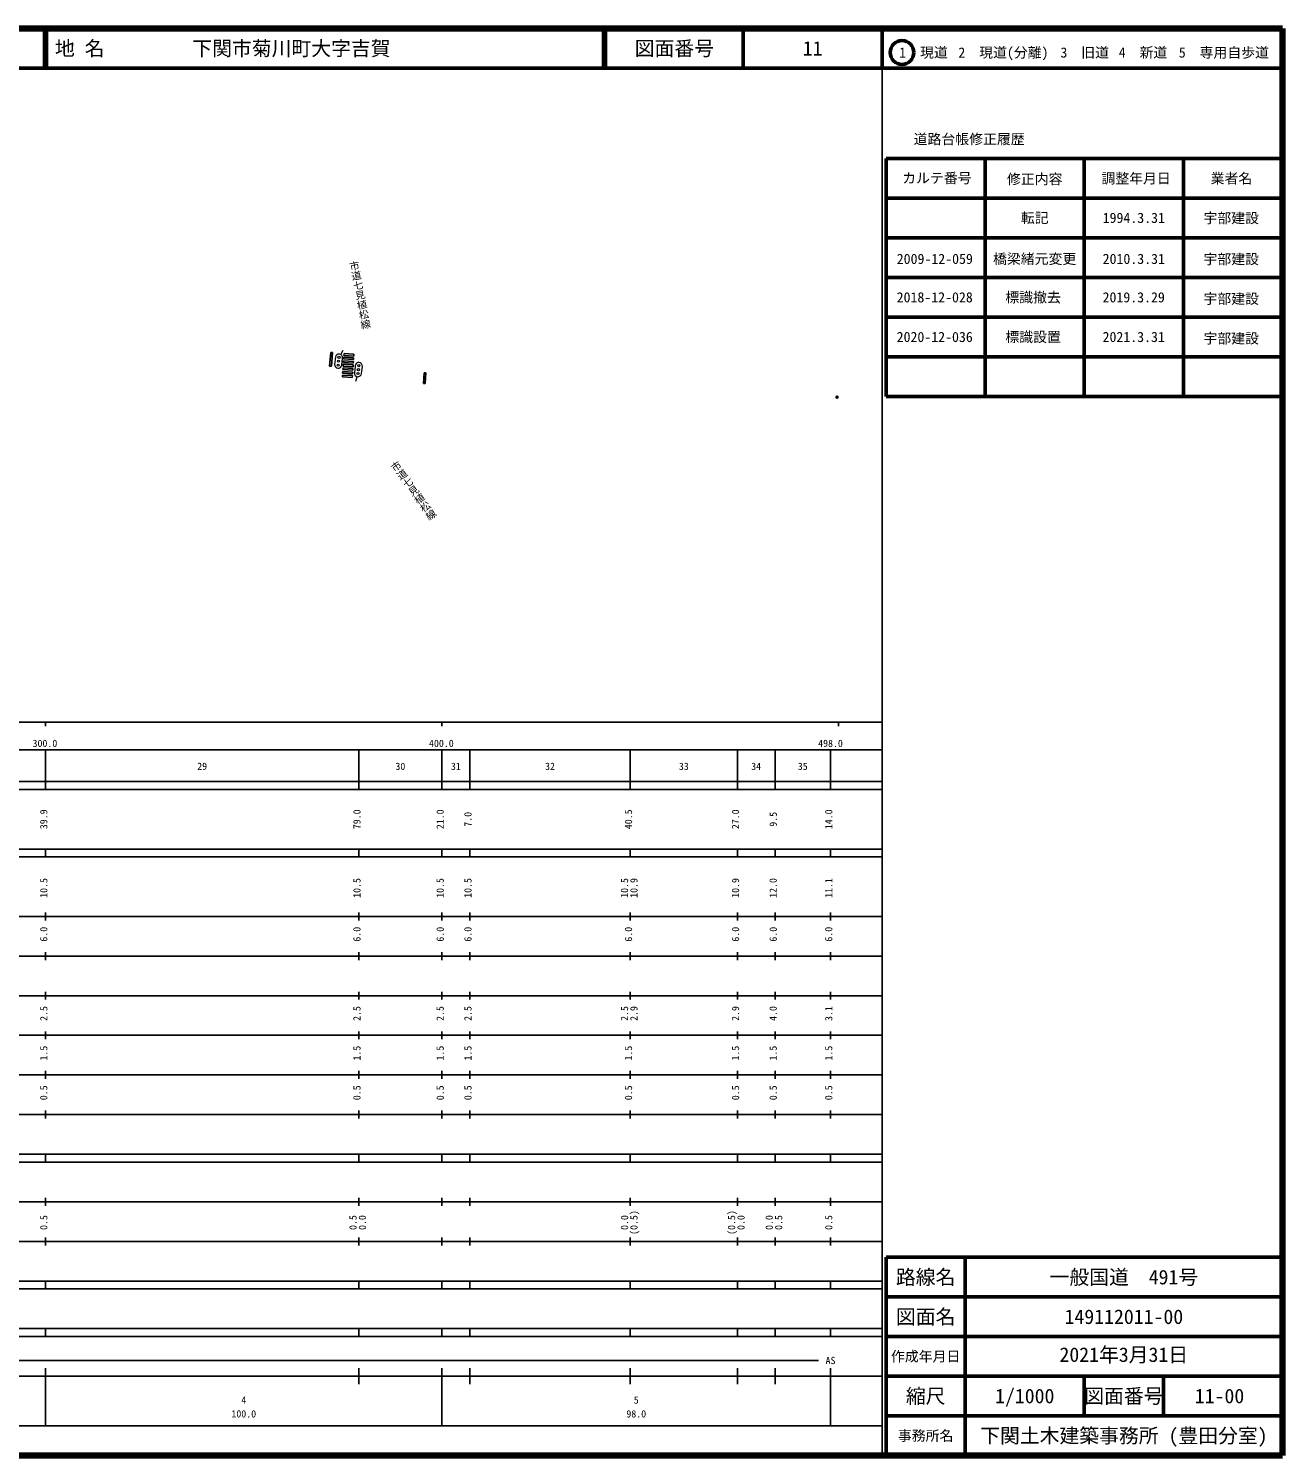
# Model space of a CAD drawing. Units: millimetres on the paper, with parts at other scales. Extents: x 40 to 680, y 20 to 380.
# Drawn here: x 363.7 to 680, y 20 to 380 of the extents above; entities that cross this region are included whole.
import ezdxf
from ezdxf.enums import TextEntityAlignment as Align

# ---------------------------------------------------------------- set-up
doc = ezdxf.new("R2010")
doc.units = ezdxf.units.MM
doc.header["$PDMODE"] = 32
doc.header["$PDSIZE"] = 0.5
for name, color, linetype, lineweight in [('M-BGD', 7, 'Continuous', 25), ('M-STR-HTXT', 7, 'Continuous', 13), ('M-STR-STRC', 7, 'Continuous', 25), ('M-TTL', 2, 'Continuous', 140), ('M-TTL-BAND', 7, 'Continuous', 25), ('M-TTL-FRAM', 2, 'Continuous', 50), ('M-TTL-LINE', 7, 'Continuous', 50), ('M-TTL-TXT', 7, 'Continuous', 50)]:
    doc.layers.add(name, color=color, linetype=linetype, lineweight=lineweight)
doc.layers.add('M-OTRS', color=6, linetype='Continuous')
doc.styles.add('@ＭＳ ゴシック', font='')
doc.styles.add('ＭＳ ゴシック', font='')
doc.styles.get('@ＭＳ ゴシック').set_extended_font_data('@MS Gothic')
doc.styles.get('ＭＳ ゴシック').set_extended_font_data('MS Gothic')

msp = doc.modelspace()

# ---------------------------------------------------------------- linework, layer by layer
at = {"layer": 'M-OTRS'}
msp.add_point((567.641, 286.988), dxfattribs=at)
at = {"layer": 'M-STR-HTXT'}
for p, q in [((441.116, 297.059), (440.909, 295.271)), ((443.018, 298.766), (442.371, 297.688)), ((442.697, 295.064), (442.904, 296.852)), ((446.126, 294.942), (445.919, 293.154)), ((446.253, 291.001), (446.642, 292.166)), ((447.707, 292.947), (447.914, 294.735))]:
    msp.add_line(p, q, dxfattribs=at)
for centre in [(441.792, 295.078), (441.907, 296.062), (442.021, 297.045), (446.802, 292.961), (446.916, 293.945), (447.03, 294.928)]:
    msp.add_circle(centre, 0.27, dxfattribs=at)
for centre, start, end in [((441.803, 295.168), 173.38127, 353.38127), ((442.01, 296.956), 353.38127, 173.38127), ((447.02, 294.839), 353.38127, 173.38127), ((446.813, 293.051), 173.38127, 353.38127)]:
    msp.add_arc(centre, 0.9, start, end, dxfattribs=at)
at = {"layer": 'M-STR-STRC'}
for p, q in [((439.644, 294.858), (439.923, 298.284)), ((440.371, 298.243), (439.923, 298.284)), ((440.092, 294.822), (440.371, 298.243)), ((443.069, 294.835), (443.1, 295.284)), ((443.1, 295.284), (445.595, 295.122)), ((443.131, 295.732), (443.162, 296.181)), ((443.131, 295.732), (445.626, 295.571)), ((443.162, 296.181), (445.656, 296.02)), ((443.193, 296.63), (443.223, 297.079)), ((443.193, 296.63), (445.687, 296.469)), ((443.223, 297.079), (445.718, 296.918)), ((443.254, 297.528), (443.285, 297.977)), ((443.254, 297.528), (445.749, 297.367)), ((443.285, 297.977), (445.78, 297.816)), ((445.656, 296.02), (445.626, 295.571)), ((445.718, 296.918), (445.687, 296.469)), ((445.78, 297.816), (445.749, 297.367)), ((439.644, 294.858), (440.092, 294.822)), ((442.915, 292.59), (442.884, 292.141)), ((442.884, 292.141), (445.379, 291.979)), ((442.915, 292.59), (445.41, 292.428)), ((442.977, 293.488), (442.946, 293.039)), ((442.946, 293.039), (445.441, 292.877)), ((442.977, 293.488), (445.472, 293.326)), ((443.038, 294.386), (443.008, 293.937)), ((443.008, 293.937), (445.502, 293.775)), ((443.038, 294.386), (445.533, 294.224)), ((443.069, 294.835), (445.564, 294.673)), ((445.41, 292.428), (445.379, 291.979)), ((445.472, 293.326), (445.441, 292.877)), ((445.533, 294.224), (445.502, 293.775)), ((445.595, 295.122), (445.564, 294.673)), ((463.482, 293.168), (463.311, 290.417)), ((463.482, 293.168), (463.929, 293.119)), ((463.929, 293.119), (463.761, 290.409)), ((463.311, 290.417), (463.761, 290.409))]:
    msp.add_line(p, q, dxfattribs=at)
at = {"layer": 'M-TTL'}
for p, q in [((680, 380), (40, 380)), ((680, 20), (680, 380)), ((40, 20), (680, 20))]:
    msp.add_line(p, q, dxfattribs=at)
at = {"layer": 'M-TTL-BAND'}
for p, q in [((579, 20), (579, 370)), ((40, 205), (579, 205)), ((368, 205), (368, 204)), ((468, 205), (468, 204)), ((568, 205), (568, 204)), ((68, 198), (579, 198)), ((368, 188), (368, 198)), ((447, 188), (447, 198)), ((468, 188), (468, 198)), ((475, 188), (475, 198)), ((515.5, 188), (515.5, 198)), ((542.5, 188), (542.5, 198)), ((552, 188), (552, 198)), ((566, 188), (566, 198)), ((40, 190), (579, 190)), ((40, 188), (579, 188)), ((40, 173), (579, 173)), ((368, 171), (368, 173)), ((447, 171), (447, 173)), ((468, 171), (468, 173)), ((475, 171), (475, 173)), ((515.5, 171), (515.5, 173)), ((542.5, 171), (542.5, 173)), ((552, 171), (552, 173)), ((566, 171), (566, 173)), ((40, 171), (579, 171)), ((40, 156), (579, 156)), ((368, 155), (368, 157)), ((447, 155), (447, 157)), ((468, 155), (468, 157)), ((475, 155), (475, 157)), ((515.5, 155), (515.5, 157)), ((542.5, 155), (542.5, 157)), ((552, 155), (552, 157)), ((566, 155), (566, 157)), ((46, 146), (579, 146)), ((368, 145), (368, 147)), ((447, 145), (447, 147)), ((468, 145), (468, 147)), ((475, 145), (475, 147)), ((515.5, 145), (515.5, 147)), ((542.5, 145), (542.5, 147)), ((552, 145), (552, 147)), ((566, 145), (566, 147)), ((368, 135), (368, 137)), ((447, 135), (447, 137)), ((468, 135), (468, 137)), ((475, 135), (475, 137)), ((515.5, 135), (515.5, 137)), ((542.5, 135), (542.5, 137)), ((552, 135), (552, 137)), ((566, 135), (566, 137)), ((52, 136), (579, 136)), ((46, 126), (579, 126)), ((368, 125), (368, 127)), ((447, 125), (447, 127)), ((468, 125), (468, 127)), ((475, 125), (475, 127)), ((515.5, 125), (515.5, 127)), ((542.5, 125), (542.5, 127)), ((552, 125), (552, 127)), ((566, 125), (566, 127)), ((52, 116), (579, 116)), ((368, 115), (368, 117)), ((447, 115), (447, 117)), ((468, 115), (468, 117)), ((475, 115), (475, 117)), ((515.5, 115), (515.5, 117)), ((542.5, 115), (542.5, 117)), ((552, 115), (552, 117)), ((566, 115), (566, 117)), ((46, 106), (579, 106)), ((368, 105), (368, 107)), ((447, 105), (447, 107)), ((468, 105), (468, 107)), ((475, 105), (475, 107)), ((515.5, 105), (515.5, 107)), ((542.5, 105), (542.5, 107)), ((552, 105), (552, 107)), ((566, 105), (566, 107)), ((40, 96), (579, 96)), ((40, 94), (579, 94)), ((368, 94), (368, 96)), ((447, 94), (447, 96)), ((468, 94), (468, 96)), ((475, 94), (475, 96)), ((515.5, 94), (515.5, 96)), ((542.5, 94), (542.5, 96)), ((552, 94), (552, 96)), ((566, 94), (566, 96)), ((49, 84), (579, 84)), ((368, 83), (368, 85)), ((447, 83), (447, 85)), ((468, 83), (468, 85)), ((475, 83), (475, 85)), ((515.5, 83), (515.5, 85)), ((542.5, 83), (542.5, 85)), ((552, 83), (552, 85)), ((566, 83), (566, 85)), ((40, 74), (579, 74)), ((368, 73), (368, 75)), ((447, 73), (447, 75)), ((468, 73), (468, 75)), ((475, 73), (475, 75)), ((515.5, 73), (515.5, 75)), ((542.5, 73), (542.5, 75)), ((552, 73), (552, 75)), ((566, 73), (566, 75)), ((40, 64), (579, 64)), ((40, 62), (579, 62)), ((368, 62), (368, 64)), ((447, 62), (447, 64)), ((468, 62), (468, 64)), ((475, 62), (475, 64)), ((515.5, 62), (515.5, 64)), ((542.5, 62), (542.5, 64)), ((552, 62), (552, 64)), ((566, 62), (566, 64)), ((40, 52), (579, 52)), ((368, 50), (368, 52)), ((447, 50), (447, 52)), ((468, 50), (468, 52)), ((475, 50), (475, 52)), ((515.5, 50), (515.5, 52)), ((542.5, 50), (542.5, 52)), ((552, 50), (552, 52)), ((566, 50), (566, 52)), ((40, 50), (579, 50)), ((71, 44), (563, 44)), ((40, 40), (579, 40)), ((368, 27.5), (368, 42)), ((447, 38), (447, 42)), ((468, 27.5), (468, 42)), ((475, 38), (475, 42)), ((515.5, 38), (515.5, 42)), ((542.5, 38), (542.5, 42)), ((552, 38), (552, 42)), ((566, 27.5), (566, 42)), ((68, 27.5), (579, 27.5))]:
    msp.add_line(p, q, dxfattribs=at)
at = {"layer": 'M-TTL-FRAM'}
for p, q in [((580, 347.197), (580, 287.197)), ((580, 347.197), (680, 347.197)), ((580, 287.197), (680, 287.197)), ((680, 70), (580, 70)), ((580, 70), (580, 20))]:
    msp.add_line(p, q, dxfattribs=at)
at = {"layer": 'M-TTL-LINE'}
for p, q in [((367.75, 380), (367.75, 370)), ((368.25, 380), (368.25, 370)), ((508.747, 380), (508.747, 370)), ((509.247, 380), (509.247, 370)), ((543.997, 380), (543.997, 370)), ((579, 380), (579, 370)), ((40, 370), (680, 370)), ((605, 347.197), (605, 287.197)), ((630, 347.197), (630, 287.197)), ((655, 347.197), (655, 287.197)), ((580, 337.197), (680, 337.197)), ((580, 327.197), (680, 327.197)), ((580, 317.197), (680, 317.197)), ((580, 307.197), (680, 307.197)), ((580, 297.197), (680, 297.197)), ((600, 70), (600, 20)), ((680, 60), (580, 60)), ((680, 50), (580, 50)), ((680, 40), (580, 40)), ((630, 40), (630, 30)), ((650, 40), (650, 30)), ((680, 30), (580, 30))]:
    msp.add_line(p, q, dxfattribs=at)
at = {"layer": 'M-TTL-TXT'}
msp.add_circle((584.031, 373.958), 3, dxfattribs=at)

# ---------------------------------------------------------------- texts
at = {"layer": 'M-BGD', "style": '@ＭＳ ゴシック'}
for rotation, p in [(280.791, (444.205, 321.083)), (305.607, (454.504, 269.68))]:
    msp.add_text('市道七見植松線', height=1.833, rotation=rotation, dxfattribs=at).set_placement(p, align=Align.BOTTOM_LEFT)
at = {"layer": 'M-TTL-BAND', "style": 'ＭＳ ゴシック'}
for s, p in [('300.0', (367.844, 198.195)), ('400.0', (467.844, 198.195)), ('498.0', (566, 198.195)), ('29', (407.5, 192.405)), ('30', (457.5, 192.405)), ('31', (471.5, 192.405)), ('32', (495.25, 192.405)), ('33', (529, 192.405)), ('34', (547.25, 192.405)), ('35', (559, 192.405)), ('AS', (566, 42.5)), ('4', (418, 32.523)), ('5', (517, 32.523)), ('100.0', (418, 29.033)), ('98.0', (517, 29.033))]:
    msp.add_text(s, height=1.833, dxfattribs=at).set_placement(p, align=Align.BOTTOM_CENTER)
for s, p in [('39.9', (369, 180.5)), ('79.0', (448, 180.5)), ('21.0', (469, 180.5)), ('7.0', (476, 180.5)), ('40.5', (516.5, 180.5)), ('27.0', (543.5, 180.5)), ('9.5', (553, 180.5)), ('14.0', (567, 180.5)), ('10.5', (369, 163.174)), ('10.5', (448, 163.174)), ('10.5', (469, 163.174)), ('10.5', (476, 163.174)), ('10.5', (515.5, 163.174)), ('10.9', (517.87, 163.174)), ('10.9', (543.5, 163.174)), ('12.0', (553, 163.174)), ('11.1', (567, 163.174)), ('6.0', (369, 151.5)), ('6.0', (448, 151.5)), ('6.0', (469, 151.5)), ('6.0', (476, 151.5)), ('6.0', (516.5, 151.5)), ('6.0', (543.5, 151.5)), ('6.0', (553, 151.5)), ('6.0', (567, 151.5)), ('2.5', (369, 131.5)), ('2.5', (448, 131.5)), ('2.5', (469, 131.5)), ('2.5', (476, 131.5)), ('2.5', (515.5, 131.5)), ('2.9', (517.87, 131.5)), ('2.9', (543.5, 131.5)), ('4.0', (553, 131.5)), ('3.1', (567, 131.5)), ('1.5', (369, 121.5)), ('1.5', (448, 121.5)), ('1.5', (469, 121.5)), ('1.5', (476, 121.5)), ('1.5', (516.5, 121.5)), ('1.5', (543.5, 121.5)), ('1.5', (553, 121.5)), ('1.5', (567, 121.5)), ('0.5', (369, 111.5)), ('0.5', (448, 111.5)), ('0.5', (469, 111.5)), ('0.5', (476, 111.5)), ('0.5', (516.5, 111.5)), ('0.5', (543.5, 111.5)), ('0.5', (553, 111.5)), ('0.5', (567, 111.5)), ('0.5', (369, 78.764)), ('0.5', (447, 78.764)), ('0.0', (449.37, 78.764)), ('0.0', (515.5, 78.764)), ('(0.5)', (517.87, 78.764)), ('(0.5)', (542.5, 78.764)), ('0.0', (544.87, 78.764)), ('0.0', (552, 78.764)), ('0.5', (554.37, 78.764)), ('0.5', (567, 78.764))]:
    msp.add_text(s, height=1.833, rotation=90, dxfattribs=at).set_placement(p, align=Align.BOTTOM_CENTER)
at = {"layer": 'M-TTL-TXT', "style": 'ＭＳ ゴシック'}
for s, p in [('地 名', (370.38, 375)), ('下関市菊川町大字吉賀', (405.024, 375))]:
    msp.add_text(s, height=3.666, dxfattribs=at).set_placement(p, align=Align.MIDDLE_LEFT)
for s, height, p in [('図面番号', 3.666, (526.622, 375)), ('11', 3.666, (561.497, 375)), ('1\u3000現道', 2.566, (589.448, 373.958)), ('2\u3000現道(分離)', 2.566, (609.619, 373.958)), ('3\u3000旧道', 2.566, (630.121, 373.958)), ('4\u3000新道', 2.566, (644.824, 373.958)), ('5\u3000専用自歩道', 2.566, (665.228, 373.958)), ('道路台帳修正履歴', 2.566, (600.968, 352.113)), ('カルテ番号', 2.566, (592.839, 342.277)), ('修正内容', 2.566, (617.509, 342.023)), ('調整年月日', 2.566, (643.089, 342.197)), ('業者名', 2.566, (667.134, 342.197)), ('転記', 2.566, (617.5, 332.245)), ('1994.3.31', 2.566, (642.5, 332.245)), ('宇部建設', 2.566, (667.077, 332.189)), ('2009-12-059', 2.566, (592.311, 321.89)), ('橋梁緒元変更', 2.566, (617.5, 321.89)), ('2010.3.31', 2.566, (642.5, 321.89)), ('宇部建設', 2.566, (667.077, 321.833)), ('宇部建設', 2.566, (667.077, 311.833)), ('宇部建設', 2.566, (667.077, 301.833)), ('路線名', 3.666, (590, 65)), ('路線名', 3.666, (590, 65)), ('一般国道\u3000491号', 3.666, (640, 65)), ('図面名', 3.666, (590, 55)), ('図面名', 3.666, (590, 55)), ('149112011-00', 3.666, (640, 55)), ('作成年月日', 2.566, (590, 45)), ('作成年月日', 2.566, (590, 45)), ('縮尺', 3.666, (590, 35)), ('縮尺', 3.666, (590, 35)), ('1/1000', 3.666, (615, 35)), ('図面番号', 3.666, (640, 35)), ('図面番号', 3.666, (640, 35)), ('11-00', 3.666, (664.125, 35)), ('事務所名', 2.566, (590, 25)), ('事務所名', 2.566, (590, 25)), ('下関土木建築事務所 (豊田分室)', 3.666, (640, 25))]:
    msp.add_text(s, height=height, dxfattribs=at).set_placement(p, align=Align.MIDDLE_CENTER)
for s, height, p in [('2018-12-028', 2.566, (582.686, 310.14)), ('標識撤去', 2.566, (610.105, 310.14)), ('2019.3.29', 2.566, (634.625, 310.14)), ('2020-12-036', 2.566, (582.686, 300.14)), ('標識設置', 2.566, (610.105, 300.14)), ('2021.3.31', 2.566, (634.625, 300.14)), ('2021年3月31日', 3.666, (623.75, 42.5))]:
    msp.add_text(s, height=height, dxfattribs=at).set_placement(p, align=Align.BOTTOM_LEFT)

doc.saveas('drawing.dxf')
